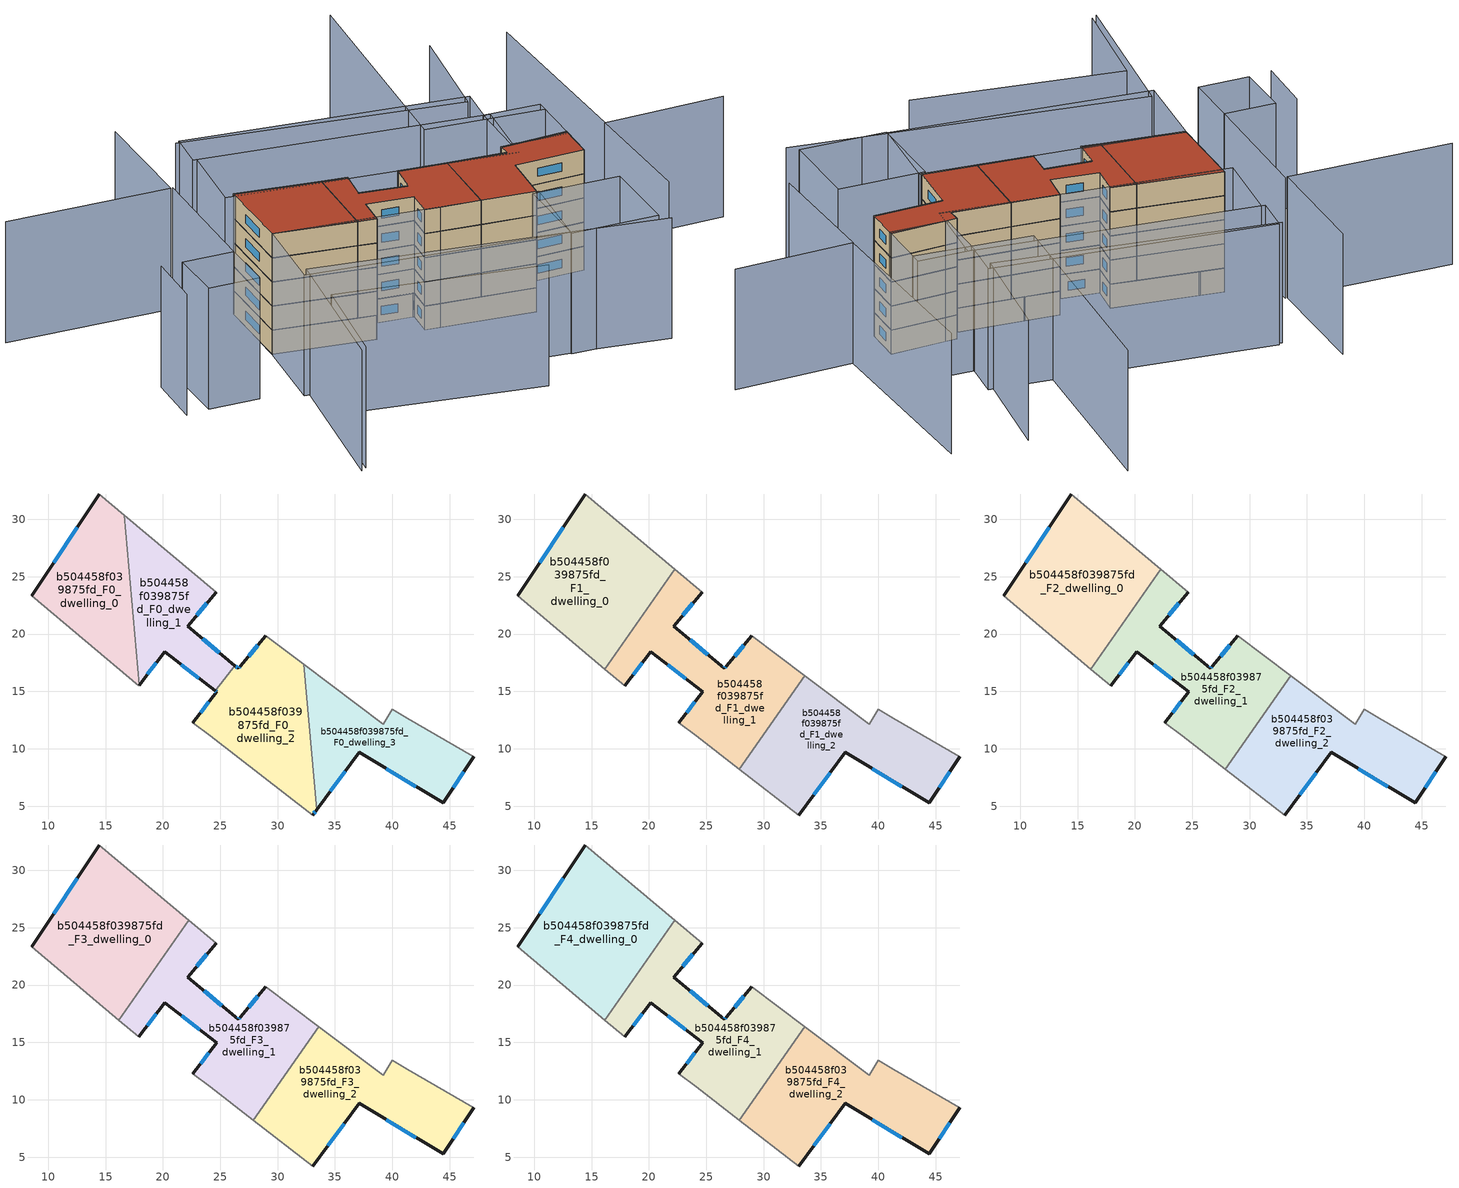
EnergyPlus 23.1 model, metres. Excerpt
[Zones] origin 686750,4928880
b504458f039875fd_F0_dwelling_0
 floor ground (EU_floor_Construction): 17.89,15.49 17.92,15.53 16.63,30.37 14.45,32.21 8.55,23.32 z0
 wall outside (EU_wall_Construction): 8.55,23.32 14.45,32.21 z0:3
 wall adiabatic (EU_wall_Construction): 14.45,32.21 16.63,30.37 / 17.92,15.53 17.89,15.49 8.55,23.32 z0:3
 wall to b504458f039875fd_F0_dwelling_1 (EU_wall_Construction): 16.63,30.37 17.92,15.53 z0:3
 window (EU_Window_Construction): 10.47,26.21 12.53,29.31 z0.98:2.02
b504458f039875fd_F0_dwelling_1
 floor ground (EU_floor_Construction): 25.35,16.07 26.27,17.25 22.15,20.69 24.63,23.66 16.63,30.37 17.92,15.53 20.16,18.45 24.55,15.05 z0
 wall outside (EU_wall_Construction): 24.55,15.05 20.16,18.45 17.92,15.53 / 24.63,23.66 22.15,20.69 26.27,17.25 z0:3
 wall adiabatic (EU_wall_Construction): 16.63,30.37 24.63,23.66 z0:3
 wall to b504458f039875fd_F0_dwelling_2 (EU_wall_Construction): 26.27,17.25 25.35,16.07 / 25.34,16.06 24.55,15.06 z0:3
 window (EU_Window_Construction): 23.12,16.16 21.59,17.34 / 19.43,17.5 18.65,16.48 / 23.82,22.69 22.96,21.65 / 23.49,19.57 24.93,18.37 z0.98:2.02
b504458f039875fd_F0_dwelling_2
 floor ground (EU_floor_Construction): 33.06,4.23 33.39,4.67 32.29,17.37 28.98,19.87 26.73,17.21 26.56,17.01 26.27,17.25 24.56,15.05 24.68,14.96 22.61,12.28 24.11,11.12 z0
 wall outside (EU_wall_Construction): 33.39,4.67 33.06,4.23 / 22.61,12.28 24.68,14.96 24.56,15.05 / 26.27,17.25 26.56,17.01 26.73,17.21 28.98,19.87 z0:3
 wall adiabatic (EU_wall_Construction): 33.06,4.23 24.11,11.12 22.61,12.28 / 28.98,19.87 32.29,17.37 z0:3
 wall to b504458f039875fd_F0_dwelling_3 (EU_wall_Construction): 32.29,17.37 33.39,4.67 z0:3
 window (EU_Window_Construction): 33.29,4.53 33.17,4.37 / 23.28,13.15 24.01,14.08 / 24.64,14.99 24.6,15.02 / 26.37,17.17 26.47,17.08 / 26.62,17.07 26.68,17.14 / 27.46,18.07 28.25,19 z0.98:2.02
b504458f039875fd_F0_dwelling_3
 floor ground (EU_floor_Construction): 44.42,5.28 47.11,9.31 41.31,12.66 40,13.43 39.22,12.15 32.29,17.37 33.39,4.67 37.11,9.68 z0
 wall outside (EU_wall_Construction): 47.11,9.31 44.42,5.28 37.11,9.68 33.39,4.67 z0:3
 wall adiabatic (EU_wall_Construction): 32.29,17.37 39.22,12.15 40,13.43 41.31,12.66 47.11,9.31 z0:3
 window (EU_Window_Construction): 46.24,8 45.3,6.59 / 42.04,6.71 39.49,8.25 / 35.9,8.05 34.6,6.3 z0.98:2.02
b504458f039875fd_F1_dwelling_0
 floor to b504458f039875fd_F0_dwelling_0 (EU_floor_Construction): 16.16,16.94 17.62,19.03 16.63,30.37 14.45,32.21 8.55,23.32 z3
 floor to b504458f039875fd_F0_dwelling_1 (EU_floor_Construction): 17.62,19.03 22.26,25.65 16.63,30.37 z3
 wall outside (EU_wall_Construction): 8.55,23.32 14.45,32.21 z3:6
 wall adiabatic (EU_wall_Construction): 16.16,16.94 8.55,23.32 / 14.45,32.21 22.26,25.65 z3:6
 wall to b504458f039875fd_F1_dwelling_1 (EU_wall_Construction): 22.26,25.65 16.16,16.94 z3:6
 window (EU_Window_Construction): 10.47,26.21 12.53,29.31 z3.98:5.02
b504458f039875fd_F1_dwelling_1
 floor to b504458f039875fd_F0_dwelling_0 (EU_floor_Construction): 17.89,15.49 17.92,15.53 17.62,19.03 16.16,16.94 z3
 floor to b504458f039875fd_F0_dwelling_1 (EU_floor_Construction): 25.35,16.07 26.27,17.25 22.15,20.69 24.63,23.66 22.26,25.65 17.62,19.03 17.92,15.53 20.16,18.45 24.55,15.05 z3
 floor to b504458f039875fd_F0_dwelling_2 (EU_floor_Construction): 27.88,8.21 32.51,14.82 32.29,17.37 28.98,19.87 26.73,17.21 26.56,17.01 26.27,17.25 24.56,15.05 24.68,14.96 22.61,12.28 24.11,11.12 z3
 floor to b504458f039875fd_F0_dwelling_3 (EU_floor_Construction): 32.51,14.82 33.6,16.38 32.29,17.37 z3
 wall outside (EU_wall_Construction): 24.63,23.66 22.15,20.69 26.56,17.01 26.73,17.21 28.98,19.87 / 22.61,12.28 24.68,14.96 20.16,18.45 17.89,15.49 z3:6
 wall adiabatic (EU_wall_Construction): 17.89,15.49 16.16,16.94 / 22.26,25.65 24.63,23.66 / 28.98,19.87 33.6,16.38 / 27.88,8.21 24.11,11.12 22.61,12.28 z3:6
 wall to b504458f039875fd_F1_dwelling_2 (EU_wall_Construction): 33.61,16.38 27.88,8.21 z3:6
 window (EU_Window_Construction): 23.21,16.09 21.63,17.31 / 19.42,17.48 18.63,16.45 / 23.82,22.69 22.96,21.65 / 23.59,19.49 25.13,18.2 / 26.62,17.07 26.68,17.14 / 27.46,18.07 28.25,19 / 23.28,13.15 24.01,14.08 z3.98:5.02
b504458f039875fd_F1_dwelling_2
 floor to b504458f039875fd_F0_dwelling_2 (EU_floor_Construction): 33.06,4.23 33.39,4.67 32.51,14.82 27.88,8.21 z3
 floor to b504458f039875fd_F0_dwelling_3 (EU_floor_Construction): 44.42,5.28 47.11,9.31 41.31,12.66 40,13.43 39.22,12.15 33.6,16.38 32.51,14.82 33.39,4.67 37.11,9.68 z3
 wall outside (EU_wall_Construction): 47.11,9.31 44.42,5.28 37.11,9.68 33.06,4.23 z3:6
 wall adiabatic (EU_wall_Construction): 33.06,4.23 27.88,8.21 / 33.6,16.38 39.22,12.15 40,13.43 41.31,12.66 47.11,9.31 z3:6
 window (EU_Window_Construction): 46.24,8 45.3,6.59 / 42.04,6.71 39.49,8.25 / 35.79,7.9 34.38,6 z3.98:5.02
b504458f039875fd_F2_dwelling_0
 floor to b504458f039875fd_F1_dwelling_0 (EU_floor_Construction): 16.16,16.94 22.26,25.65 14.45,32.21 8.55,23.32 z6
 wall outside (EU_wall_Construction): 8.55,23.32 14.45,32.21 z6:9
 wall adiabatic (EU_wall_Construction): 16.16,16.94 8.55,23.32 / 14.45,32.21 22.26,25.65 z6:9
 wall to b504458f039875fd_F2_dwelling_1 (EU_wall_Construction): 22.26,25.65 16.16,16.94 z6:9
 window (EU_Window_Construction): 10.47,26.21 12.53,29.31 z6.98:8.02
b504458f039875fd_F2_dwelling_1
 floor to b504458f039875fd_F1_dwelling_1 (EU_floor_Construction): 27.88,8.21 33.6,16.38 28.98,19.87 26.73,17.21 26.56,17.01 22.15,20.69 24.63,23.66 22.26,25.65 16.16,16.94 17.89,15.49 20.16,18.45 24.68,14.96 22.61,12.28 24.11,11.12 z6
 wall outside (EU_wall_Construction): 24.63,23.66 22.15,20.69 26.56,17.01 26.73,17.21 28.98,19.87 / 22.61,12.28 24.68,14.96 20.16,18.45 17.89,15.49 z6:9
 wall adiabatic (EU_wall_Construction): 17.89,15.49 16.16,16.94 / 22.26,25.65 24.63,23.66 / 28.98,19.87 33.6,16.38 / 27.88,8.21 24.11,11.12 22.61,12.28 z6:9
 wall to b504458f039875fd_F2_dwelling_2 (EU_wall_Construction): 33.61,16.38 27.88,8.21 z6:9
 window (EU_Window_Construction): 23.21,16.09 21.63,17.31 / 19.42,17.48 18.63,16.45 / 23.82,22.69 22.96,21.65 / 23.59,19.49 25.13,18.2 / 26.62,17.07 26.68,17.14 / 27.46,18.07 28.25,19 / 23.28,13.15 24.01,14.08 z6.98:8.02
b504458f039875fd_F2_dwelling_2
 floor to b504458f039875fd_F1_dwelling_2 (EU_floor_Construction): 44.42,5.28 47.11,9.31 41.31,12.66 40,13.43 39.22,12.15 33.6,16.38 27.88,8.21 33.06,4.23 37.11,9.68 z6
 wall outside (EU_wall_Construction): 47.11,9.31 44.42,5.28 37.11,9.68 33.06,4.23 z6:9
 wall adiabatic (EU_wall_Construction): 33.06,4.23 27.88,8.21 / 33.6,16.38 39.22,12.15 40,13.43 41.31,12.66 47.11,9.31 z6:9
 window (EU_Window_Construction): 46.24,8 45.3,6.59 / 42.04,6.71 39.49,8.25 / 35.79,7.9 34.38,6 z6.98:8.02
b504458f039875fd_F3_dwelling_0
 floor to b504458f039875fd_F2_dwelling_0 (EU_floor_Construction): 16.16,16.94 22.26,25.65 14.45,32.21 8.55,23.32 z9
 wall outside (EU_wall_Construction): 8.55,23.32 14.45,32.21 z9:12
 wall adiabatic (EU_wall_Construction): 16.16,16.94 8.55,23.32 / 14.45,32.21 22.26,25.65 z9:12
 wall to b504458f039875fd_F3_dwelling_1 (EU_wall_Construction): 22.26,25.65 16.16,16.94 z9:12
 window (EU_Window_Construction): 10.47,26.21 12.53,29.31 z9.98:11.02
b504458f039875fd_F3_dwelling_1
 floor to b504458f039875fd_F2_dwelling_1 (EU_floor_Construction): 27.88,8.21 33.6,16.38 28.98,19.87 26.73,17.21 26.56,17.01 22.15,20.69 24.63,23.66 22.26,25.65 16.16,16.94 17.89,15.49 20.16,18.45 24.68,14.96 22.61,12.28 24.11,11.12 z9
 wall outside (EU_wall_Construction): 24.63,23.66 22.15,20.69 26.56,17.01 26.73,17.21 28.98,19.87 / 22.61,12.28 24.68,14.96 20.16,18.45 17.89,15.49 z9:12
 wall adiabatic (EU_wall_Construction): 17.89,15.49 16.16,16.94 / 22.26,25.65 24.63,23.66 / 28.98,19.87 33.6,16.38 / 27.88,8.21 24.11,11.12 22.61,12.28 z9:12
 wall to b504458f039875fd_F3_dwelling_2 (EU_wall_Construction): 33.61,16.38 27.88,8.21 z9:12
 window (EU_Window_Construction): 23.21,16.09 21.63,17.31 / 19.42,17.48 18.63,16.45 / 23.82,22.69 22.96,21.65 / 23.59,19.49 25.13,18.2 / 26.62,17.07 26.68,17.14 / 27.46,18.07 28.25,19 / 23.28,13.15 24.01,14.08 z9.98:11.02
b504458f039875fd_F3_dwelling_2
 floor to b504458f039875fd_F2_dwelling_2 (EU_floor_Construction): 44.42,5.28 47.11,9.31 41.31,12.66 40,13.43 39.22,12.15 33.6,16.38 27.88,8.21 33.06,4.23 37.11,9.68 z9
 wall outside (EU_wall_Construction): 47.11,9.31 44.42,5.28 37.11,9.68 33.06,4.23 z9:12
 wall adiabatic (EU_wall_Construction): 33.06,4.23 27.88,8.21 / 33.6,16.38 39.22,12.15 40,13.43 41.31,12.66 47.11,9.31 z9:12
 window (EU_Window_Construction): 46.24,8 45.3,6.59 / 42.04,6.71 39.49,8.25 / 35.79,7.9 34.38,6 z9.98:11.02
b504458f039875fd_F4_dwelling_0
 floor to b504458f039875fd_F3_dwelling_0 (EU_floor_Construction): 16.16,16.94 22.26,25.65 14.45,32.21 8.55,23.32 z12
 wall outside (EU_wall_Construction): 8.55,23.32 14.45,32.21 z12:15
 wall adiabatic (EU_wall_Construction): 16.16,16.94 8.55,23.32 / 14.45,32.21 22.26,25.65 z12:15
 wall to b504458f039875fd_F4_dwelling_1 (EU_wall_Construction): 22.26,25.65 16.16,16.94 z12:15
 window (EU_Window_Construction): 10.47,26.21 12.53,29.31 z12.98:14.02
 roof outside (EU_roof_Construction): 22.26,25.65 16.16,16.94 8.55,23.32 14.45,32.21 z15
b504458f039875fd_F4_dwelling_1
 floor to b504458f039875fd_F3_dwelling_1 (EU_floor_Construction): 27.88,8.21 33.6,16.38 28.98,19.87 26.73,17.21 26.56,17.01 22.15,20.69 24.63,23.66 22.26,25.65 16.16,16.94 17.89,15.49 20.16,18.45 24.68,14.96 22.61,12.28 24.11,11.12 z12
 wall outside (EU_wall_Construction): 24.63,23.66 22.15,20.69 26.56,17.01 26.73,17.21 28.98,19.87 / 22.61,12.28 24.68,14.96 20.16,18.45 17.89,15.49 z12:15
 wall adiabatic (EU_wall_Construction): 17.89,15.49 16.16,16.94 / 22.26,25.65 24.63,23.66 / 28.98,19.87 33.6,16.38 / 27.88,8.21 24.11,11.12 22.61,12.28 z12:15
 wall to b504458f039875fd_F4_dwelling_2 (EU_wall_Construction): 33.61,16.38 27.88,8.21 z12:15
 window (EU_Window_Construction): 23.21,16.09 21.63,17.31 / 19.42,17.48 18.63,16.45 / 23.82,22.69 22.96,21.65 / 23.59,19.49 25.13,18.2 / 26.62,17.07 26.68,17.14 / 27.46,18.07 28.25,19 / 23.28,13.15 24.01,14.08 z12.98:14.02
 roof outside (EU_roof_Construction): 28.98,19.87 33.6,16.38 27.88,8.21 24.11,11.12 22.61,12.28 24.68,14.96 20.16,18.45 17.89,15.49 16.16,16.94 22.26,25.65 24.63,23.66 22.15,20.69 26.56,17.01 26.73,17.21 z15
b504458f039875fd_F4_dwelling_2
 floor to b504458f039875fd_F3_dwelling_2 (EU_floor_Construction): 44.42,5.28 47.11,9.31 41.31,12.66 40,13.43 39.22,12.15 33.6,16.38 27.88,8.21 33.06,4.23 37.11,9.68 z12
 wall outside (EU_wall_Construction): 47.11,9.31 44.42,5.28 37.11,9.68 33.06,4.23 z12:15
 wall adiabatic (EU_wall_Construction): 33.06,4.23 27.88,8.21 / 33.6,16.38 39.22,12.15 40,13.43 41.31,12.66 47.11,9.31 z12:15
 window (EU_Window_Construction): 46.24,8 45.3,6.59 / 42.04,6.71 39.49,8.25 / 35.79,7.9 34.38,6 z12.98:14.02
 roof outside (EU_roof_Construction): 41.31,12.66 47.11,9.31 44.42,5.28 37.11,9.68 33.06,4.23 27.88,8.21 33.6,16.38 39.22,12.15 40,13.43 z15
shading: 42.85,-6.84 51.2,6.92 / -9.94,-0.28 3.37,15.52 / 3.37,15.52 35.74,-11.77 / -4.7,29.37 -8.95,23.34 / -9.02,-0.22 -0.41,9.83 / -0.41,9.83 18.68,-6.54 / 63.67,-0.64 51.2,6.86 / 51.2,6.86 63.85,27.89 / 50.41,14.25 38.98,22.84 / 38.98,22.84 56.84,46.59 / 56.49,33.31 47.27,22.38 / 47.27,22.38 21.38,44.21 / 12.06,38.62 2.54,24.47 / 20.13,51.38 11.83,38.72 / 11.83,38.72 -4.9,49.68 / 35.39,-10.29 26.59,-4.51 / 26.59,-4.51 32.36,4.28 / 32.36,4.28 41.16,-1.51 / 41.16,-1.51 35.39,-10.29 / 8.55,23.32 33.24,4.08 / 33.24,4.08 26.69,-4.32 / 26.69,-4.32 2,14.91 / 2,14.91 8.55,23.32 / 51.16,15.36 46.87,8.95 / 46.87,8.95 41.13,12.79 / 41.13,12.79 45.41,19.2 / 45.41,19.2 51.16,15.36 / 2.61,24.58 -1.22,18.69 / -1.22,18.69 -6.42,22.08 / -6.42,22.08 -2.59,27.96 / -2.59,27.96 2.61,24.58 / 19.27,40.08 46.1,18.67 / 46.1,18.67 40.02,11.05 / 40.02,11.05 13.2,32.46 / 13.2,32.46 19.27,40.08 / 45.5,19.13 18.88,40.38 / 18.88,40.38 21.9,44.17 / 21.9,44.17 48.52,22.92 / 48.52,22.92 45.5,19.13 z0:15
[Building]
EU S2 Campaign: North Axis=0; Terrain=City; Solar Distribution=FullExterior
[Site:Location]
Bologna: Latitude=44.5; Longitude=11.25; Time Zone=1; Elevation=37
[SizingPeriod:WeatherFileDays]
AnnualSizingPeriod: Begin Month=1; Begin Day of Month=1; End Month=12; End Day of Month=31; Day of Week for Start Day=Monday; Use Weather File Daylight Saving Period=No; Use Weather File Rain and Snow Indicators=No
[MATERIAL]
EU_InternalMass_Material: Roughness=MediumRough; Thickness=0.1; Conductivity=1; Density=1800; Specific Heat=900; Thermal Absorptance=0.9; Solar Absorptance=0.7; Visible Absorptance=0.7
[MATERIAL:NOMASS] Roughness=MediumRough; Thermal Absorptance=0.9; Solar Absorptance=0.7; Visible Absorptance=0.7
Name | Thermal Resistance
EU_wall_NoMass | 0.905828
EU_roof_NoMass | 0.37593
EU_floor_NoMass | 0.67114
[WINDOWMATERIAL:SIMPLEGLAZINGSYSTEM]
EU_Window_SimpleGlazing: UFactor=4.52486; Solar Heat Gain Coefficient=0.85; Visible Transmittance=0.85
[CONSTRUCTION]
EU_wall_Construction: EU_wall_NoMass
EU_roof_Construction: EU_roof_NoMass
EU_floor_Construction: EU_floor_NoMass
EU_InternalMass_Construction: EU_InternalMass_Material
EU_Window_Construction: EU_Window_SimpleGlazing
[ZONE] Type=1; Multiplier=1; Ceiling Height=autocalculate; Floor Area=autocalculate; Part of Total Floor Area=Yes
Name | Volume
b504458f039875fd_F0_dwelling_0 | 239.93
b504458f039875fd_F1_dwelling_0 | 319.906
b504458f039875fd_F2_dwelling_0; b504458f039875fd_F3_dwelling_0; b504458f039875fd_F4_dwelling_0 | 319.908
b504458f039875fd_F0_dwelling_1 | 210.83
b504458f039875fd_F1_dwelling_1 | 319.866
b504458f039875fd_F2_dwelling_1; b504458f039875fd_F3_dwelling_1; b504458f039875fd_F4_dwelling_1 | 319.893
b504458f039875fd_F0_dwelling_2 | 269.002
b504458f039875fd_F1_dwelling_2 | 319.898
b504458f039875fd_F2_dwelling_2; b504458f039875fd_F3_dwelling_2; b504458f039875fd_F4_dwelling_2 | 319.899
b504458f039875fd_F0_dwelling_3 | 239.92
[INTERNALMASS] Construction=EU_InternalMass_Construction
Name | Zone or ZoneList | Surface Area
b504458f039875fd_F0_dwelling_0_EU_InternalMass | b504458f039875fd_F0_dwelling_0 | 79.9765
b504458f039875fd_F0_dwelling_1_EU_InternalMass | b504458f039875fd_F0_dwelling_1 | 70.2808
b504458f039875fd_F0_dwelling_2_EU_InternalMass | b504458f039875fd_F0_dwelling_2 | 89.682
b504458f039875fd_F0_dwelling_3_EU_InternalMass | b504458f039875fd_F0_dwelling_3 | 79.973
b504458f039875fd_F1_dwelling_0_EU_InternalMass | b504458f039875fd_F1_dwelling_0 | 106.636
b504458f039875fd_F1_dwelling_1_EU_InternalMass | b504458f039875fd_F1_dwelling_1 | 106.631
b504458f039875fd_F1_dwelling_2_EU_InternalMass | b504458f039875fd_F1_dwelling_2 | 106.633
b504458f039875fd_F2_dwelling_0_EU_InternalMass | b504458f039875fd_F2_dwelling_0 | 106.636
b504458f039875fd_F2_dwelling_1_EU_InternalMass | b504458f039875fd_F2_dwelling_1 | 106.631
b504458f039875fd_F2_dwelling_2_EU_InternalMass | b504458f039875fd_F2_dwelling_2 | 106.633
b504458f039875fd_F3_dwelling_0_EU_InternalMass | b504458f039875fd_F3_dwelling_0 | 106.636
b504458f039875fd_F3_dwelling_1_EU_InternalMass | b504458f039875fd_F3_dwelling_1 | 106.631
b504458f039875fd_F3_dwelling_2_EU_InternalMass | b504458f039875fd_F3_dwelling_2 | 106.633
b504458f039875fd_F4_dwelling_0_EU_InternalMass | b504458f039875fd_F4_dwelling_0 | 106.636
b504458f039875fd_F4_dwelling_1_EU_InternalMass | b504458f039875fd_F4_dwelling_1 | 106.631
b504458f039875fd_F4_dwelling_2_EU_InternalMass | b504458f039875fd_F4_dwelling_2 | 106.633
[OTHEREQUIPMENT] Fuel Type=Electricity; Design Level Calculation Method=Watts/Area; Power per Zone Floor Area=1; Fraction Latent=0; Fraction Radiant=0; Fraction Lost=0; Carbon Dioxide Generation Rate=0; EndUse Subcategory=EU_Step8_InternalGains
Name | Zone or ZoneList or Space or SpaceList | Schedule
EU_Step8_InternalGain_b504458f039875fd_F0_dwelling_0_f000 | b504458f039875fd_F0_dwelling_0 | EU_Step8_GainSchedule_b504458f039875fd_F0_dwelling_0_f000
EU_Step8_InternalGain_b504458f039875fd_F0_dwelling_1_f000 | b504458f039875fd_F0_dwelling_1 | EU_Step8_GainSchedule_b504458f039875fd_F0_dwelling_1_f000
EU_Step8_InternalGain_b504458f039875fd_F0_dwelling_2_f000 | b504458f039875fd_F0_dwelling_2 | EU_Step8_GainSchedule_b504458f039875fd_F0_dwelling_2_f000
EU_Step8_InternalGain_b504458f039875fd_F0_dwelling_3_f000 | b504458f039875fd_F0_dwelling_3 | EU_Step8_GainSchedule_b504458f039875fd_F0_dwelling_3_f000
EU_Step8_InternalGain_b504458f039875fd_F1_dwelling_0_f000 | b504458f039875fd_F1_dwelling_0 | EU_Step8_GainSchedule_b504458f039875fd_F1_dwelling_0_f000
EU_Step8_InternalGain_b504458f039875fd_F1_dwelling_1_f000 | b504458f039875fd_F1_dwelling_1 | EU_Step8_GainSchedule_b504458f039875fd_F1_dwelling_1_f000
EU_Step8_InternalGain_b504458f039875fd_F1_dwelling_2_f000 | b504458f039875fd_F1_dwelling_2 | EU_Step8_GainSchedule_b504458f039875fd_F1_dwelling_2_f000
EU_Step8_InternalGain_b504458f039875fd_F2_dwelling_0_f000 | b504458f039875fd_F2_dwelling_0 | EU_Step8_GainSchedule_b504458f039875fd_F2_dwelling_0_f000
EU_Step8_InternalGain_b504458f039875fd_F2_dwelling_1_f000 | b504458f039875fd_F2_dwelling_1 | EU_Step8_GainSchedule_b504458f039875fd_F2_dwelling_1_f000
EU_Step8_InternalGain_b504458f039875fd_F2_dwelling_2_f000 | b504458f039875fd_F2_dwelling_2 | EU_Step8_GainSchedule_b504458f039875fd_F2_dwelling_2_f000
EU_Step8_InternalGain_b504458f039875fd_F3_dwelling_0_f000 | b504458f039875fd_F3_dwelling_0 | EU_Step8_GainSchedule_b504458f039875fd_F3_dwelling_0_f000
EU_Step8_InternalGain_b504458f039875fd_F3_dwelling_1_f000 | b504458f039875fd_F3_dwelling_1 | EU_Step8_GainSchedule_b504458f039875fd_F3_dwelling_1_f000
EU_Step8_InternalGain_b504458f039875fd_F3_dwelling_2_f000 | b504458f039875fd_F3_dwelling_2 | EU_Step8_GainSchedule_b504458f039875fd_F3_dwelling_2_f000
EU_Step8_InternalGain_b504458f039875fd_F4_dwelling_0_f000 | b504458f039875fd_F4_dwelling_0 | EU_Step8_GainSchedule_b504458f039875fd_F4_dwelling_0_f000
EU_Step8_InternalGain_b504458f039875fd_F4_dwelling_1_f000 | b504458f039875fd_F4_dwelling_1 | EU_Step8_GainSchedule_b504458f039875fd_F4_dwelling_1_f000
EU_Step8_InternalGain_b504458f039875fd_F4_dwelling_2_f000 | b504458f039875fd_F4_dwelling_2 | EU_Step8_GainSchedule_b504458f039875fd_F4_dwelling_2_f000
[ZONEVENTILATION:DESIGNFLOWRATE] Schedule=EU_AlwaysOn; Design Flow Rate Calculation Method=AirChanges/Hour; Air Changes per Hour=0.73129; Ventilation Type=Natural; Fan Pressure Rise=0; Fan Total Efficiency=1; Constant Term Coefficient=1; Temperature Term Coefficient=0; Velocity Term Coefficient=0; Velocity Squared Term Coefficient=0; Minimum Indoor Temperature=-100; Maximum Indoor Temperature=100; Delta Temperature=-100; Minimum Outdoor Temperature=-100; Maximum Outdoor Temperature=100; Maximum Wind Speed=40
Name | Zone or ZoneList or Space or SpaceList
EU_ConstantAir_b504458f039875fd_F0_dwelling_0 | b504458f039875fd_F0_dwelling_0
EU_ConstantAir_b504458f039875fd_F0_dwelling_1 | b504458f039875fd_F0_dwelling_1
EU_ConstantAir_b504458f039875fd_F0_dwelling_2 | b504458f039875fd_F0_dwelling_2
EU_ConstantAir_b504458f039875fd_F0_dwelling_3 | b504458f039875fd_F0_dwelling_3
EU_ConstantAir_b504458f039875fd_F1_dwelling_0 | b504458f039875fd_F1_dwelling_0
EU_ConstantAir_b504458f039875fd_F1_dwelling_1 | b504458f039875fd_F1_dwelling_1
EU_ConstantAir_b504458f039875fd_F1_dwelling_2 | b504458f039875fd_F1_dwelling_2
EU_ConstantAir_b504458f039875fd_F2_dwelling_0 | b504458f039875fd_F2_dwelling_0
EU_ConstantAir_b504458f039875fd_F2_dwelling_1 | b504458f039875fd_F2_dwelling_1
EU_ConstantAir_b504458f039875fd_F2_dwelling_2 | b504458f039875fd_F2_dwelling_2
EU_ConstantAir_b504458f039875fd_F3_dwelling_0 | b504458f039875fd_F3_dwelling_0
EU_ConstantAir_b504458f039875fd_F3_dwelling_1 | b504458f039875fd_F3_dwelling_1
EU_ConstantAir_b504458f039875fd_F3_dwelling_2 | b504458f039875fd_F3_dwelling_2
EU_ConstantAir_b504458f039875fd_F4_dwelling_0 | b504458f039875fd_F4_dwelling_0
EU_ConstantAir_b504458f039875fd_F4_dwelling_1 | b504458f039875fd_F4_dwelling_1
EU_ConstantAir_b504458f039875fd_F4_dwelling_2 | b504458f039875fd_F4_dwelling_2
[HVACTEMPLATE:THERMOSTAT] Constant Heating Setpoint=20; Constant Cooling Setpoint=50
EU_HeatOnly_b504458f039875fd_F0_dwelling_0; EU_HeatOnly_b504458f039875fd_F0_dwelling_1; EU_HeatOnly_b504458f039875fd_F0_dwelling_2; EU_HeatOnly_b504458f039875fd_F0_dwelling_3; EU_HeatOnly_b504458f039875fd_F1_dwelling_0; EU_HeatOnly_b504458f039875fd_F1_dwelling_1; EU_HeatOnly_b504458f039875fd_F1_dwelling_2; EU_HeatOnly_b504458f039875fd_F2_dwelling_0; EU_HeatOnly_b504458f039875fd_F2_dwelling_1; EU_HeatOnly_b504458f039875fd_F2_dwelling_2; EU_HeatOnly_b504458f039875fd_F3_dwelling_0; EU_HeatOnly_b504458f039875fd_F3_dwelling_1; EU_HeatOnly_b504458f039875fd_F3_dwelling_2; EU_HeatOnly_b504458f039875fd_F4_dwelling_0; EU_HeatOnly_b504458f039875fd_F4_dwelling_1; EU_HeatOnly_b504458f039875fd_F4_dwelling_2
[HVACTEMPLATE:ZONE:IDEALLOADSAIRSYSTEM] System Availability Schedule=EU_AlwaysOn; Maximum Heating Supply Air Temperature=50; Minimum Cooling Supply Air Temperature=13; Maximum Heating Supply Air Humidity Ratio=0.0156; Minimum Cooling Supply Air Humidity Ratio=0.0077; Heating Limit=NoLimit; Cooling Limit=NoLimit; Heating Availability Schedule=EU_AlwaysOn; Cooling Availability Schedule=EU_CoolingOff; Dehumidification Control Type=ConstantSensibleHeatRatio; Cooling Sensible Heat Ratio=0.7; Dehumidification Setpoint=60; Humidification Control Type=None; Humidification Setpoint=30; Outdoor Air Method=None; Outdoor Air Flow Rate per Person=0.00944; Outdoor Air Flow Rate per Zone Floor Area=0; Outdoor Air Flow Rate per Zone=0; Demand Controlled Ventilation Type=None; Outdoor Air Economizer Type=NoEconomizer; Heat Recovery Type=None; Sensible Heat Recovery Effectiveness=0.7; Latent Heat Recovery Effectiveness=0.65
Name | Template Thermostat
b504458f039875fd_F0_dwelling_0 | EU_HeatOnly_b504458f039875fd_F0_dwelling_0
b504458f039875fd_F0_dwelling_1 | EU_HeatOnly_b504458f039875fd_F0_dwelling_1
b504458f039875fd_F0_dwelling_2 | EU_HeatOnly_b504458f039875fd_F0_dwelling_2
b504458f039875fd_F0_dwelling_3 | EU_HeatOnly_b504458f039875fd_F0_dwelling_3
b504458f039875fd_F1_dwelling_0 | EU_HeatOnly_b504458f039875fd_F1_dwelling_0
b504458f039875fd_F1_dwelling_1 | EU_HeatOnly_b504458f039875fd_F1_dwelling_1
b504458f039875fd_F1_dwelling_2 | EU_HeatOnly_b504458f039875fd_F1_dwelling_2
b504458f039875fd_F2_dwelling_0 | EU_HeatOnly_b504458f039875fd_F2_dwelling_0
b504458f039875fd_F2_dwelling_1 | EU_HeatOnly_b504458f039875fd_F2_dwelling_1
b504458f039875fd_F2_dwelling_2 | EU_HeatOnly_b504458f039875fd_F2_dwelling_2
b504458f039875fd_F3_dwelling_0 | EU_HeatOnly_b504458f039875fd_F3_dwelling_0
b504458f039875fd_F3_dwelling_1 | EU_HeatOnly_b504458f039875fd_F3_dwelling_1
b504458f039875fd_F3_dwelling_2 | EU_HeatOnly_b504458f039875fd_F3_dwelling_2
b504458f039875fd_F4_dwelling_0 | EU_HeatOnly_b504458f039875fd_F4_dwelling_0
b504458f039875fd_F4_dwelling_1 | EU_HeatOnly_b504458f039875fd_F4_dwelling_1
b504458f039875fd_F4_dwelling_2 | EU_HeatOnly_b504458f039875fd_F4_dwelling_2
[SIZING:ZONE] Zone Cooling Design Supply Air Temperature Input Method=SupplyAirTemperature; Zone Cooling Design Supply Air Temperature=13; Zone Heating Design Supply Air Temperature Input Method=SupplyAirTemperature; Zone Heating Design Supply Air Temperature=50; Zone Cooling Design Supply Air Humidity Ratio=0.008; Zone Heating Design Supply Air Humidity Ratio=0.008; Cooling Design Air Flow Method=DesignDay; Cooling Design Air Flow Rate=0; Cooling Minimum Air Flow per Zone Floor Area=0.000762; Cooling Minimum Air Flow=0; Cooling Minimum Air Flow Fraction=0.2; Heating Design Air Flow Method=DesignDay; Heating Design Air Flow Rate=0; Heating Maximum Air Flow per Zone Floor Area=0.002032; Heating Maximum Air Flow=0.141576; Heating Maximum Air Flow Fraction=0.3; Account for Dedicated Outdoor Air System=No; Dedicated Outdoor Air System Control Strategy=NeutralSupplyAir; Dedicated Outdoor Air Low Setpoint Temperature for Design=autosize; Dedicated Outdoor Air High Setpoint Temperature for Design=autosize; Zone Load Sizing Method=Sensible Load Only No Latent Load; Zone Latent Cooling Design Supply Air Humidity Ratio Input Method=HumidityRatioDifference; Zone Cooling Design Supply Air Humidity Ratio Difference=0.005; Zone Latent Heating Design Supply Air Humidity Ratio Input Method=HumidityRatioDifference; Zone Humidification Design Supply Air Humidity Ratio Difference=0.005
b504458f039875fd_F0_dwelling_0; b504458f039875fd_F0_dwelling_1; b504458f039875fd_F0_dwelling_2; b504458f039875fd_F0_dwelling_3; b504458f039875fd_F1_dwelling_0; b504458f039875fd_F1_dwelling_1; b504458f039875fd_F1_dwelling_2; b504458f039875fd_F2_dwelling_0; b504458f039875fd_F2_dwelling_1; b504458f039875fd_F2_dwelling_2; b504458f039875fd_F3_dwelling_0; b504458f039875fd_F3_dwelling_1; b504458f039875fd_F3_dwelling_2; b504458f039875fd_F4_dwelling_0; b504458f039875fd_F4_dwelling_1; b504458f039875fd_F4_dwelling_2
[SCHEDULE:CONSTANT]
Name | Hourly Value
EU_AlwaysOn | 1
EU_CoolingOff | 0
[SCHEDULE:FILE] Column Number=1; Rows to Skip at Top=0; Number of Hours of Data=8760; Column Separator=Comma; Interpolate to Timestep=No; Minutes per Item=60; Adjust Schedule for Daylight Savings=Yes
Name | File
EU_Step8_GainSchedule_b504458f039875fd_F0_dwelling_0_f000 | ../../schedules/b504458f039875fd/b504458f039875fd_F0_dwelling_0_f000_gain.csv
EU_Step8_GainSchedule_b504458f039875fd_F0_dwelling_1_f000 | ../../schedules/b504458f039875fd/b504458f039875fd_F0_dwelling_1_f000_gain.csv
EU_Step8_GainSchedule_b504458f039875fd_F0_dwelling_2_f000 | ../../schedules/b504458f039875fd/b504458f039875fd_F0_dwelling_2_f000_gain.csv
EU_Step8_GainSchedule_b504458f039875fd_F0_dwelling_3_f000 | ../../schedules/b504458f039875fd/b504458f039875fd_F0_dwelling_3_f000_gain.csv
EU_Step8_GainSchedule_b504458f039875fd_F1_dwelling_0_f000 | ../../schedules/b504458f039875fd/b504458f039875fd_F1_dwelling_0_f000_gain.csv
EU_Step8_GainSchedule_b504458f039875fd_F1_dwelling_1_f000 | ../../schedules/b504458f039875fd/b504458f039875fd_F1_dwelling_1_f000_gain.csv
EU_Step8_GainSchedule_b504458f039875fd_F1_dwelling_2_f000 | ../../schedules/b504458f039875fd/b504458f039875fd_F1_dwelling_2_f000_gain.csv
EU_Step8_GainSchedule_b504458f039875fd_F2_dwelling_0_f000 | ../../schedules/b504458f039875fd/b504458f039875fd_F2_dwelling_0_f000_gain.csv
EU_Step8_GainSchedule_b504458f039875fd_F2_dwelling_1_f000 | ../../schedules/b504458f039875fd/b504458f039875fd_F2_dwelling_1_f000_gain.csv
EU_Step8_GainSchedule_b504458f039875fd_F2_dwelling_2_f000 | ../../schedules/b504458f039875fd/b504458f039875fd_F2_dwelling_2_f000_gain.csv
EU_Step8_GainSchedule_b504458f039875fd_F3_dwelling_0_f000 | ../../schedules/b504458f039875fd/b504458f039875fd_F3_dwelling_0_f000_gain.csv
EU_Step8_GainSchedule_b504458f039875fd_F3_dwelling_1_f000 | ../../schedules/b504458f039875fd/b504458f039875fd_F3_dwelling_1_f000_gain.csv
EU_Step8_GainSchedule_b504458f039875fd_F3_dwelling_2_f000 | ../../schedules/b504458f039875fd/b504458f039875fd_F3_dwelling_2_f000_gain.csv
EU_Step8_GainSchedule_b504458f039875fd_F4_dwelling_0_f000 | ../../schedules/b504458f039875fd/b504458f039875fd_F4_dwelling_0_f000_gain.csv
EU_Step8_GainSchedule_b504458f039875fd_F4_dwelling_1_f000 | ../../schedules/b504458f039875fd/b504458f039875fd_F4_dwelling_1_f000_gain.csv
EU_Step8_GainSchedule_b504458f039875fd_F4_dwelling_2_f000 | ../../schedules/b504458f039875fd/b504458f039875fd_F4_dwelling_2_f000_gain.csv
